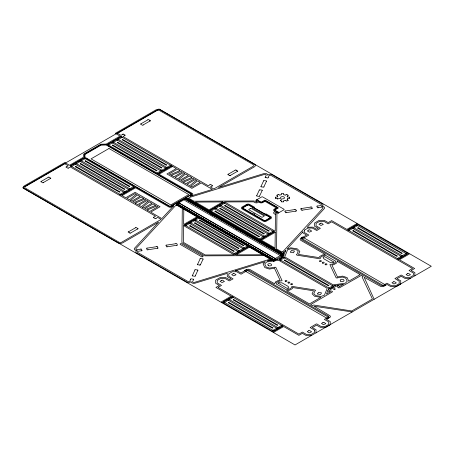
<?xml version="1.0" encoding="UTF-8"?>
<svg xmlns="http://www.w3.org/2000/svg" width="454" height="454" viewBox="0 0 454 454"><rect width="100%" height="100%" fill="white"/><g stroke="black" fill="none" stroke-linecap="round" stroke-linejoin="round"><path stroke-width="0.68" d="M316.007 332.901L316.007 329.718L312.324 327.589L316.551 325.149L320.274 327.3L325.796 327.3L330.234 324.741L330.234 321.551L326.511 319.4L329.672 317.579A2.474 1.43 0 0 0 329.672 315.558L314.043 306.206L352.191 311.949M183.819 208.8L183.62 224.509L197.32 216.598M338.043 287.49L337.623 286.559A0.948 0.545 0 0 0 336.953 286.173A0.948 0.545 0 0 0 336.034 286.315L329.735 289.953A0.948 0.545 0 0 0 330.149 290.866L331.738 291.122A0.948 0.545 0 0 1 332.152 292.036L310.655 304.594L312.539 305.678L313.635 305.02L351.736 310.967L372.433 299.016L362.099 277.036L363.245 276.407L361.435 275.34L339.62 287.723A0.948 0.545 0 0 1 338.054 287.507M281.185 194.726L281.514 193.705M283.495 201.82L283.807 200.85M190.646 279.324L189.851 281.032A1.266 0.732 0 0 1 187.74 281.355L137.715 252.475A1.266 0.732 0 0 1 138.277 251.255L141.234 250.795M192.479 275.368L194.925 270.096M197.672 264.177L200.118 258.911M195.311 275.805L197.757 270.539M200.503 264.614L202.949 259.348M193.478 279.76L192.649 281.548A1.266 0.732 0 0 0 193.081 282.309A1.266 0.732 0 0 0 194.46 282.382L269.506 259.33A1.027 0.59 0 0 0 269.704 258.394M256.805 195.504L259.251 190.237M261.095 186.282L263.541 181.01M265.369 177.054L266.197 175.267A1.266 0.732 0 0 0 265.766 174.506A1.266 0.732 0 0 0 264.387 174.432L189.346 197.484A1.027 0.59 0 0 0 189.142 198.421L193.483 200.929A1.583 0.914 0 0 0 194.613 201.201L253.678 200.974A1.266 0.732 0 0 1 254.581 201.19L255.801 201.894A0.76 0.437 0 0 0 256.879 201.894A0.76 0.437 0 0 0 256.879 201.275L256.067 200.804A0.789 0.454 0 0 1 256.067 200.163L261.612 196.957A0.789 0.454 0 0 1 262.73 196.957L283.898 209.181A0.789 0.454 0 0 1 283.898 209.822L278.24 213.079L276.424 212.557A0.76 0.437 0 0 0 275.345 212.557A0.76 0.437 0 0 0 275.345 213.176L276.565 213.885A1.266 0.732 0 0 1 276.94 214.401L276.554 248.503A1.583 0.914 0 0 0 277.014 249.155L281.361 251.664A1.027 0.59 0 0 0 283.012 251.556M259.637 195.941L262.083 190.674M263.927 186.719L266.373 181.452M268.201 177.491L268.995 175.783A1.266 0.732 0 0 1 271.106 175.454L321.137 204.34A1.266 0.732 0 0 1 320.575 205.56L317.618 206.02M296.768 254.598L298.21 251.533L296.269 249.592L290.94 248.764L287.564 249.893L284.879 256.476A1.266 0.732 0 0 0 285.214 257.163L332.691 284.567A1.266 0.732 0 0 0 333.877 284.766L345.278 283.211L347.231 281.264L345.8 278.188L342.435 277.065L337.123 277.899M315.184 290.566L313.742 293.636L315.678 295.577L321.006 296.4L324.389 295.276L327.073 288.693A1.266 0.732 0 0 0 326.738 288.006L279.261 260.596A1.266 0.732 0 0 0 278.081 260.403L266.674 261.952L264.722 263.905L266.152 266.98L269.511 268.098L274.823 267.27M135.292 203.103L144.576 199.221L145.978 199.839L137.693 204.623L135.292 203.188M143.487 198.551L134.208 202.427L132.806 201.803L141.098 197.019L143.498 198.455M147.215 209.992L156.505 206.105L157.901 206.723L149.616 211.507L147.215 210.071M155.399 205.458L146.131 209.311L144.73 208.692L153.021 203.903L155.421 205.339M171.595 175.261L180.885 171.379L182.281 171.998L173.996 176.782L171.601 175.369M179.79 170.704L170.534 174.574L169.109 173.961L177.401 169.177L179.801 170.613M183.524 182.145L192.808 178.263L194.21 178.882L185.919 183.666L183.529 182.253M191.719 177.588L182.463 181.458L181.032 180.845L189.324 176.061L191.724 177.497M287.161 199.3L287.666 198.574M280.413 200.634L281.673 198.88M277.263 196.957L277.825 196.196M282.984 251.544L322.913 208.221A1.266 0.732 0 0 0 322.788 207.427A1.266 0.732 0 0 0 321.472 207.177L318.731 207.597A1.266 0.732 0 0 0 318.254 207.739M287.138 196.173L288.177 195.299M315.326 290.498L315.025 289.993L292.194 286.395L291.627 286.741A5.448 3.144 0 0 1 286.355 289.788L276.18 283.915A5.448 3.144 0 0 1 281.457 280.867L282.07 280.566L275.822 267.355L274.914 267.202M296.655 254.649L296.876 255.171L319.775 258.78L320.331 258.445A5.448 3.144 0 0 1 325.597 255.381L335.773 261.254A5.448 3.144 0 0 1 330.495 264.302L329.893 264.625L336.142 277.837L337.038 277.962M41.456 181.265L48.135 177.406M122.597 134.418L120.974 135.354L117.495 133.345L156.868 110.583A2.003 1.158 0 0 1 159.689 110.594L253.247 164.609A2.003 1.158 0 0 1 253.258 166.238L213.834 188.966L210.361 186.963L211.984 186.021M66.636 166.726L68.265 165.784L64.786 163.775L25.362 186.509A2.003 1.158 0 0 0 25.379 188.138L118.931 242.152A2.003 1.158 0 0 0 121.757 242.164L161.13 219.401L157.646 217.392L156.023 218.329M141.103 123.732L147.783 119.879M68.707 167.923L70.336 166.981L155.574 216.195L153.951 217.137M124.668 135.61L123.045 136.552L208.29 185.765L209.913 184.823M143.18 124.929L149.854 121.076M43.527 182.463L50.207 178.604M176.515 203.653L178.411 202.558L275.714 258.735L275.714 260.114L273.813 261.209L176.515 205.032L176.515 203.653L273.813 259.83L275.714 258.735M184.653 198.954L186.554 197.859L283.858 254.036L283.858 255.409L281.957 256.504L184.653 200.328L184.653 198.954L281.957 255.131L283.858 254.036M185.033 199L186.617 198.08L186.617 199.244L282.853 254.808M128.766 231.671L135.445 227.817M228.413 174.143L235.093 170.284M176.515 205.032L178.411 203.931L178.411 202.558M176.901 204.856L177.906 204.272L178.484 202.779L176.901 203.693L176.901 204.856L273.751 260.772L274.755 260.187L275.334 258.695L273.751 259.609L273.751 260.772M130.837 232.868L137.517 229.015M230.49 175.34L237.164 171.481M198.358 217.239L194.562 219.435L244.967 248.537L248.764 246.34M276.849 195.226L278.12 194.494M286.894 201.026L288.165 200.293M249.882 246.942L236.182 254.853L263.382 254.739M278.347 213.022L277.235 213.022M285.26 195.089L286.775 194.488M283.898 200.787L285.214 200.464M277.525 198.971L280.566 198.245M279.84 195.072L281.1 194.783M277.428 259.54L274.982 259.921L284.039 254.688L283.449 256.141L277.496 259.58M285.657 210.962L294.777 209.555M301.632 208.488L310.757 207.075M286.412 212.597L295.537 211.189M302.392 210.123L311.518 208.709M140.479 249.161L137.38 249.643A1.266 0.732 0 0 1 136.064 249.388A1.266 0.732 0 0 1 135.939 248.593L175.863 205.27A1.027 0.59 0 0 1 177.486 205.151M147.329 248.1L156.454 246.692M166.709 245.103L175.834 243.696M148.089 249.734L157.215 248.327M167.469 246.738L176.589 245.33M272.877 260.221L267.451 260.959L270.221 260.108A2.525 1.458 0 0 0 271.384 259.359M275.482 197.189L277.161 197.008M287.768 198.523L289.533 198.336M281.611 193.659L283.404 193.659M281.611 201.86L283.404 201.86M410.433 278.387L404.911 278.387L401.234 276.259L397.006 278.705L400.729 280.85L400.729 284.039L396.291 286.605L390.769 286.605L387.046 284.454L383.885 286.275A2.474 1.43 0 0 1 380.39 286.275L364.159 277.258L374.136 299.277M311.569 335.466L306.047 335.466L302.364 333.344L298.902 335.341L283.688 326.557L273.938 332.18L221.376 301.836L231.131 296.201L215.917 287.416L219.367 285.424L215.69 283.296L215.69 280.112L220.128 277.547L225.644 277.547L229.327 279.675L230.967 278.728L227.289 276.599L227.244 273.37L195.175 283.16A2.786 1.612 0 0 1 192.331 283.08A2.786 1.612 0 0 1 191.089 281.605A2.786 1.612 0 0 1 186.662 281.979L136.637 253.099A2.786 1.612 0 0 1 137.023 250.631A4.336 2.503 0 0 1 137.261 250.546A2.792 1.612 0 0 1 134.719 249.814A2.792 1.612 0 0 1 134.588 248.179L158.639 222.08L122.818 242.788A3.53 2.037 0 0 1 117.853 242.776L24.3 188.762A3.53 2.037 0 0 1 24.278 185.89L64.791 162.532L69.519 165.267L83.354 157.283L83.65 154.127L100.782 144.236L106.242 144.066L120.077 136.081L115.339 133.351L155.796 109.959A3.53 2.037 0 0 1 160.767 109.97L254.319 163.985A3.53 2.037 0 0 1 254.348 166.851L218.482 187.536L263.666 173.655A2.786 1.612 0 0 1 266.515 173.729A2.786 1.612 0 0 1 267.758 175.21A2.786 1.612 0 0 1 272.184 174.835L322.215 203.721A2.786 1.612 0 0 1 321.563 206.275A2.786 1.612 0 0 1 324.128 206.996A2.786 1.612 0 0 1 324.264 208.636L307.171 227.295A77.311 44.634 0 0 1 312.914 227.165L316.591 229.293L318.237 228.345L314.554 226.217L314.554 223.033L318.992 220.468L324.514 220.468L328.191 222.596L331.647 220.604L346.867 229.389L356.623 223.754L409.185 254.098L399.435 259.728L414.655 268.513L411.188 270.51L414.871 272.638L414.871 275.822M287.734 196.996L289.533 197.189M275.482 198.336L277.127 198.512M265.982 177.662L267.145 177.843A0.607 0.352 0 0 0 268.235 177.565M199.448 264.966L198.284 264.79A0.607 0.352 0 0 1 197.581 264.234M280.459 200.691L281.117 200.81M283.92 194.8L285.123 195.095M285.345 200.469L286.775 201.031M278.24 194.488L279.704 195.067M286.894 194.494L288.165 195.226M149.86 120.372L149.003 119.879A0.585 0.335 0 0 0 148.554 119.55A0.619 0.358 0 0 0 147.794 119.799M236.313 170.284L237.17 170.778A0.585 0.335 0 0 1 237.737 171.039A0.619 0.358 0 0 1 237.3 171.476M229.27 175.335L228.413 174.841A0.585 0.34 0 0 1 227.84 174.586A0.619 0.358 0 0 1 228.283 174.149M123.817 134.418L124.668 134.912A0.619 0.358 0 0 1 124.805 135.604M283.858 255.409L186.554 199.232L186.554 197.859M210.747 214.333L212.586 215.395M235.876 228.844L237.102 229.554M246.908 235.212L248.134 235.921M274.142 259.836L176.674 203.562L176.674 204.726L177.679 204.141L178.257 202.649L275.561 258.825L274.982 260.318L273.978 260.902L273.978 259.739M129.617 232.868L128.766 232.374A0.585 0.34 0 0 1 128.193 232.119A0.619 0.358 0 0 1 128.635 231.676M287.172 199.38L288.177 200.225M276.838 195.299L277.82 196.122M287.127 196.247L287.632 196.945M185.385 199.692L184.806 198.869L282.11 255.046L282.689 255.869L283.693 255.29L283.693 254.127L186.39 197.95L186.39 199.113M277.229 198.563L277.428 198.943M301.025 209.095L301.337 209.771A0.607 0.352 0 0 0 302.302 210.174M296.144 210.577L295.832 209.907A0.607 0.352 0 0 0 294.873 209.498M157.51 247.044L157.822 247.714A0.607 0.352 0 0 1 157.339 248.344M283.495 193.705L283.829 194.743M281.208 200.867L281.514 201.82M289.607 197.24L289.607 198.279M281.957 255.131L281.957 256.504M275.402 197.24L275.402 198.279M273.813 259.83L273.813 261.209M278.574 212.898A0.789 0.454 0 0 0 278.574 212.251L275.345 210.389A0.789 0.454 0 0 1 275.345 209.742L278.086 208.159A0.63 0.363 0 0 0 278.086 207.643L265.391 200.31A0.63 0.363 0 0 0 264.5 200.31L261.754 201.894A0.789 0.454 0 0 1 260.636 201.894L257.407 200.032A0.789 0.454 0 0 0 256.289 200.032M318.237 207.728A0.607 0.352 0 0 1 317.312 207.302L317.006 206.627A0.607 0.352 0 0 1 317.488 206.002M265.982 177.667A0.607 0.352 0 0 1 265.278 177.105M66.483 166.766A0.585 0.335 0 0 0 66.636 167.43L67.493 167.923A0.619 0.358 0 0 0 68.702 167.997M153.821 217.143A0.619 0.358 0 0 0 153.378 217.579A0.585 0.34 0 0 0 153.951 217.835L154.808 218.329A0.585 0.335 0 0 0 155.257 218.658A0.619 0.358 0 0 0 156.011 218.408M48.147 177.332A0.619 0.358 0 0 1 48.907 177.077A0.585 0.34 0 0 1 49.355 177.406L50.207 177.9A0.585 0.34 0 0 1 50.78 178.161A0.619 0.358 0 0 1 50.343 178.598M43.522 182.536A0.619 0.358 0 0 1 42.761 182.792A0.585 0.34 0 0 1 42.313 182.463L41.456 181.969A0.585 0.335 0 0 1 41.303 181.305M137.647 229.009A0.619 0.358 0 0 0 138.09 228.566A0.585 0.34 0 0 0 137.517 228.311L136.66 227.817A0.619 0.358 0 0 0 135.451 227.738M130.826 232.947A0.619 0.358 0 0 1 129.606 232.851M122.608 134.339A0.619 0.358 0 0 1 123.828 134.435M209.924 184.75A0.619 0.358 0 0 1 210.684 184.494A0.585 0.34 0 0 1 211.133 184.823L211.984 185.317A0.585 0.335 0 0 1 212.557 185.578A0.619 0.358 0 0 1 212.114 186.015M230.479 175.414A0.619 0.358 0 0 1 229.259 175.318M235.104 170.21A0.619 0.358 0 0 1 236.324 170.301M140.95 123.772A0.585 0.34 0 0 0 141.103 124.436L141.96 124.929A0.619 0.358 0 0 0 143.169 125.009M149.826 120.361A0.619 0.358 0 0 1 149.99 121.07M256.289 200.935A0.766 0.443 0 0 0 256.692 201.054L257.021 201.054A0.851 0.488 0 0 0 257.429 200.923L258.059 200.878L260.238 202.126A1.424 0.823 0 0 0 262.247 202.126L265.301 200.679L277.49 207.745L274.942 209.459A1.424 0.823 0 0 0 274.942 210.616L277.11 211.876L277.031 212.239A0.851 0.488 0 0 0 276.804 212.472L276.798 212.665A0.766 0.443 0 0 0 277.008 212.898M280.561 198.012A1.986 1.146 0 0 1 282.354 196.622A1.986 1.146 0 0 1 284.482 197.848A1.986 1.146 0 0 1 282.07 198.886M266.464 181.396A0.607 0.352 0 0 0 265.755 180.834L264.597 180.658A0.607 0.352 0 0 0 263.502 180.942M263.961 186.793A0.607 0.352 0 0 1 262.86 187.071L261.703 186.889A0.607 0.352 0 0 1 260.999 186.333M262.174 190.623A0.607 0.352 0 0 0 261.47 190.061L260.307 189.886A0.607 0.352 0 0 0 259.217 190.164M259.671 196.014A0.607 0.352 0 0 1 258.576 196.298L257.412 196.117A0.607 0.352 0 0 1 256.714 195.561M285.526 210.945A0.607 0.352 0 0 0 285.038 211.581L285.356 212.245A0.607 0.352 0 0 0 286.321 212.654M296.15 210.571A0.607 0.352 0 0 1 295.662 211.206M310.848 207.024A0.607 0.352 0 0 1 311.824 207.433L312.125 208.102A0.607 0.352 0 0 1 311.643 208.732M301.019 209.101A0.607 0.352 0 0 1 301.507 208.465M190.612 279.25A0.607 0.352 0 0 1 191.707 278.966L192.865 279.153A0.607 0.352 0 0 1 193.569 279.704M265.363 255.886A1.583 0.914 0 0 0 264.234 255.613L205.168 255.84A1.266 0.732 0 0 1 204.266 255.625L182.281 242.93A1.266 0.732 0 0 1 181.912 242.413L182.298 208.312A1.583 0.914 0 0 0 181.833 207.66M140.57 249.11A0.607 0.352 0 0 1 141.54 249.518L141.847 250.188A0.607 0.352 0 0 1 141.364 250.818M147.998 249.791A0.607 0.352 0 0 1 147.022 249.382L146.721 248.713A0.607 0.352 0 0 1 147.204 248.083M156.545 246.636A0.607 0.352 0 0 1 157.521 247.044M167.373 246.794A0.607 0.352 0 0 1 166.402 246.386L166.102 245.71A0.607 0.352 0 0 1 166.584 245.086M176.719 245.347A0.607 0.352 0 0 0 177.208 244.712L176.89 244.042A0.607 0.352 0 0 0 175.925 243.639M200.083 258.837A0.607 0.352 0 0 1 201.184 258.553L202.342 258.74A0.607 0.352 0 0 1 203.046 259.296M200.543 264.688A0.607 0.352 0 0 1 199.442 264.971M192.388 275.419A0.607 0.352 0 0 0 193.092 275.981L194.255 276.157A0.607 0.352 0 0 0 195.351 275.879M194.891 270.028A0.607 0.352 0 0 1 195.992 269.744L197.149 269.926A0.607 0.352 0 0 1 197.848 270.482M302.954 231.756L302.954 232.913L306.637 235.041L300.889 238.361A2.474 1.43 0 0 0 300.889 240.376L325.359 254.507L322.38 254.972L319.616 256.567L319.128 257.611L298.437 254.405L299.844 251.408L297.279 248.837L290.73 247.822L287.002 249.064L302.954 231.756M304.475 230.093L304.475 232.55L308.788 235.076L301.967 238.98A0.948 0.545 0 0 0 301.967 239.757L381.468 285.657A0.948 0.545 0 0 0 382.807 285.657L386.933 283.211L391.399 285.719L395.655 285.719L399.202 283.676L399.202 281.219L394.918 278.552L401.177 275.016L405.547 277.507L409.803 277.507L413.35 275.459L413.35 273.002L409.031 270.51L412.499 268.513L331.647 221.847L328.14 223.839L323.878 221.348L319.622 221.348L316.075 223.396L316.075 225.854L320.388 228.311L316.807 230.513L312.278 228.044L308.022 228.044L304.475 230.093M314.48 330.081L314.48 332.538L310.933 334.587L306.677 334.587L302.421 332.095L298.902 334.099L218.073 287.416L221.524 285.39L217.211 282.933L217.211 280.476L220.757 278.427L225.014 278.427L229.27 280.918L233.055 278.875L228.81 276.236L228.81 273.779L232.357 271.73L236.613 271.73L241.04 274.216L247.753 270.283A0.948 0.545 0 0 1 249.093 270.283L328.594 316.183A0.948 0.545 0 0 1 328.594 316.954L324.355 319.4L328.713 321.914L328.713 324.372L325.166 326.42L320.91 326.42L316.898 323.98L316.245 323.963L310.173 327.561L314.48 330.081M268.263 265.618C269.347 266.362 273.16 265.704 271.1 264.052C270.312 263.093 266.248 263.791 268.269 265.584M340.687 281.236C341.805 281.991 345.562 281.321 343.547 279.647C342.923 278.841 338.673 279.295 340.687 281.236M183.609 225.615L183.399 242.362L205.253 254.978L234.264 254.859L183.609 225.615M275.243 232.3L275.045 248.003L261.544 240.211L275.243 232.3M275.453 214.453L275.243 231.245L224.503 201.951L253.599 201.831L254.722 202.518A2.287 1.317 0 0 0 258.542 201.934L259.557 202.518A2.315 1.334 0 0 0 262.832 202.518L264.943 201.298L276.378 207.898L274.267 209.118A2.315 1.334 0 0 0 274.267 211.008L275.283 211.598A2.287 1.317 0 0 0 274.267 213.8L275.453 214.453M221.603 280.379L220.077 281.315L222.068 282.558L224.435 281.48L222.409 280.124L221.603 280.379M233.214 273.677L231.682 274.613L233.674 275.856L236.046 274.778L234.099 273.456L233.22 273.649M308.771 330.705L307.239 331.636L309.236 332.878L311.603 331.8L309.571 330.45L308.771 330.688M323.004 322.539L321.472 323.469L323.464 324.712L325.836 323.634L323.85 322.295L323.004 322.522M308.873 229.996L307.341 230.933L309.333 232.176L311.705 231.097L309.719 229.758L308.873 229.985M320.479 223.3L318.946 224.231L320.944 225.473L323.31 224.395L321.324 223.056L320.479 223.283M393.493 281.838L391.967 282.768L393.959 284.011L396.325 282.933L394.344 281.599L393.499 281.803M407.641 273.62L406.114 274.557L408.106 275.794L410.473 274.721L408.492 273.382L407.647 273.603M317.55 293.948L320.552 294.606L321.517 292.904L318.515 292.302L317.55 293.948M290.492 252.123L293.488 252.787L294.453 251.056L291.411 250.5L290.498 252.095M278.052 283.086L287.632 288.687L288.943 288.057L288.006 287.416L288.404 286.548L281.786 282.728L280.283 282.956L279.221 282.411L278.052 283.086M333.9 262.066L332.731 262.752L331.67 262.208L330.166 262.435L323.549 258.615L323.94 257.747L323.01 257.112L324.338 256.487L333.9 262.066M84.881 154.519L85.023 157.322L169.989 206.366L191.321 194.272L106.225 144.985L101.185 145.013L84.892 154.474M130.621 200.441L131.728 201.184L140.019 196.4L137.267 195.044L130.621 200.441M136.24 194.301L129.611 199.709L126.842 198.364L135.133 193.58L136.24 194.301M142.55 207.325L143.651 208.068L151.942 203.284L149.19 201.928L142.55 207.325M148.163 201.184L141.535 206.593L138.771 205.248L147.056 200.464L148.163 201.184M178.853 179.483L179.96 180.221L188.245 175.437L185.51 174.081L178.865 179.449M184.466 173.343L183.359 172.616L175.074 177.401L177.826 178.757L184.455 173.394M190.776 186.367L191.883 187.105L200.169 182.321L197.433 180.964L190.782 186.35M196.395 180.227L189.778 185.624L186.997 184.29L195.288 179.5L196.395 180.227M285.804 250.364L284.527 253.497L283.035 252.628A2.525 1.458 0 0 0 284.335 251.959L285.804 250.364M327.936 290.378L326.415 294.107L330.387 291.809L329.78 291.718A2.474 1.43 0 0 1 327.936 290.378M328.48 289.039L328.225 289.663A2.474 1.43 0 0 1 328.656 289.329L328.48 289.039M275.447 282.07L274.642 283.79L250.171 269.659A2.474 1.43 0 0 0 246.675 269.659L240.926 272.979L237.243 270.851L235.24 270.851L265.215 261.64L263.065 263.791L264.824 267.576L269.279 269.057L274.466 268.246L280.022 280.186L278.217 280.47L275.447 282.07M292.802 287.569L292.314 288.613L289.55 290.208L286.57 290.674L309.48 303.902A1.839 1.061 0 0 1 309.685 303.76L320.87 297.308L314.65 296.343L312.08 293.772L313.487 290.776L292.802 287.569M337.288 261.391L336.482 263.11L333.713 264.71L331.908 264.988L337.464 276.934L342.651 276.123L347.106 277.604L348.774 281.196L359.96 274.738A1.839 1.061 0 0 1 360.198 274.619L337.288 261.391M173.644 205.804L161.868 218.584L150.694 212.132L160.058 206.723L157.975 205.52A1.867 1.078 0 0 0 156.931 205.219A1.867 1.078 0 0 0 156.403 204.612L150.711 201.326A1.867 1.078 0 0 0 149.667 201.026A1.867 1.078 0 0 0 149.139 200.418L146.052 198.636A1.867 1.078 0 0 0 145.008 198.33A1.867 1.078 0 0 0 144.48 197.728L138.788 194.443A1.867 1.078 0 0 0 137.744 194.142A1.867 1.078 0 0 0 137.216 193.535L135.133 192.331L125.764 197.74L122.081 195.612L135.632 187.791L168.826 206.95A1.998 1.152 0 0 0 171.657 206.95L173.644 205.804M158.974 109.051L22.7 187.723L295.026 344.949L431.3 266.277L158.974 109.051M100.822 144.837L84.682 154.15A0.948 0.545 0 0 0 84.41 154.536L84.41 157.129A0.948 0.545 0 0 0 84.682 157.515L70.194 165.88L71.426 166.59L85.914 158.225L134.276 186.151L119.788 194.516L121.019 195.226L135.508 186.861L169.569 206.525A0.948 0.545 0 0 0 170.914 206.525L191.531 194.607A0.959 0.556 0 0 0 191.526 193.83L157.476 174.177L171.964 165.812L170.732 165.103L156.25 173.468L107.882 145.547L122.37 137.176L121.144 136.467L106.65 144.837A0.948 0.545 0 0 0 105.981 144.673L100.822 144.837M74.399 163.695L70.597 165.892L121.002 194.993L124.805 192.797L74.399 163.695M79.274 160.881L75.478 163.077L125.883 192.178L129.679 189.982L79.274 160.881M84.149 158.066L80.352 160.262L130.758 189.363L134.554 187.167L84.149 158.066M111.4 142.335L107.604 144.525L158.009 173.627L161.806 171.436L111.4 142.335M116.281 139.52L112.478 141.71L162.884 170.812L166.68 168.621L116.281 139.52M121.156 136.705L117.359 138.896L167.759 167.997L171.561 165.806L121.156 136.705M75.897 166.431L75.336 166.754L119.504 192.252L120.06 191.934L75.897 166.431M80.772 163.616L80.216 163.939L124.379 189.437L124.941 189.119L80.772 163.616M85.647 160.801L85.091 161.125L129.254 186.622L129.816 186.305L85.647 160.801M112.898 145.07L112.342 145.393L156.511 170.891L157.067 170.568L112.898 145.07M117.779 142.255L117.217 142.579L161.386 168.076L161.942 167.753L117.779 142.255M122.654 139.44L122.092 139.758L166.26 165.262L166.817 164.938L122.654 139.44M108.988 148.503L91.038 158.866L170.8 204.913L188.733 194.539L108.988 148.503M172.622 166.436L159.07 174.257L192.263 193.421A1.998 1.152 0 0 1 192.263 195.055L190.271 196.202L212.41 189.403L201.236 182.951L191.866 188.359L189.783 187.156A1.867 1.078 0 0 1 189.256 186.554A1.867 1.078 0 0 1 188.211 186.248L182.519 182.962A1.867 1.078 0 0 1 181.997 182.36A1.867 1.078 0 0 1 180.953 182.054L177.86 180.272A1.867 1.078 0 0 1 177.332 179.671A1.867 1.078 0 0 1 176.288 179.364L170.596 176.078A1.867 1.078 0 0 1 170.068 175.477A1.867 1.078 0 0 1 169.024 175.17L166.941 173.967L176.311 168.559L172.622 166.436M186.702 198.256L177.202 203.738L273.671 259.433L283.165 253.951L186.702 198.256M222.681 201.956L208.982 209.862L195.481 202.07L222.681 201.956M198.29 217.04L184.403 225.059L185.629 225.769L199.522 217.75L198.29 217.04M223.589 202.433L209.697 210.457L210.928 211.167L224.815 203.142L223.589 202.433M188.609 222.874L184.812 225.065L235.217 254.166L239.014 251.97L188.609 222.874M193.483 220.054L189.687 222.25L240.092 251.351L243.889 249.155L193.483 220.054M213.845 208.301L210.049 210.491L260.454 239.593L264.251 237.402L213.845 208.301M218.72 205.486L214.924 207.677L265.329 236.778L269.126 234.587L218.72 205.486M223.595 202.671L219.798 204.862L270.204 233.963L274 231.773L223.595 202.671M190.107 225.61L189.551 225.927L233.714 251.431L234.275 251.107L190.107 225.61M194.982 222.789L194.426 223.113L238.588 248.616L239.15 248.293L194.982 222.789M199.856 219.974L199.3 220.298L243.469 245.801L244.025 245.478L199.856 219.974M215.344 211.036L214.787 211.36L258.95 236.857L259.512 236.534L215.344 211.036M220.218 208.221L219.662 208.545L263.825 234.043L264.387 233.719L220.218 208.221M225.093 205.407L224.537 205.73L268.706 231.228L269.262 230.904L225.093 205.407M246.511 204.465L242.027 207.052A2.276 1.311 0 0 0 242.027 208.914L263.195 221.132A2.276 1.311 0 0 0 266.413 221.132L270.896 218.539A2.276 1.311 0 0 0 270.896 216.683L265.942 213.823L265.159 214.277L253.587 207.591L254.371 207.143L249.728 204.465A2.276 1.311 0 0 0 246.511 204.465M247.226 204.879L242.742 207.467A1.266 0.732 0 0 0 242.742 208.499L263.91 220.718A1.266 0.732 0 0 0 265.698 220.718L270.181 218.13A1.266 0.732 0 0 0 270.181 217.097L249.013 204.879A1.266 0.732 0 0 0 247.226 204.879M247.589 205.089L243.106 207.677A0.749 0.431 0 0 0 243.106 208.29L252.878 213.93A1.146 0.664 0 0 1 254.473 213.947A1.146 0.664 0 0 1 254.495 214.867L264.273 220.508A0.749 0.431 0 0 0 265.335 220.508L269.818 217.92A0.749 0.431 0 0 0 269.818 217.307L265.942 215.065A1.146 0.664 0 0 1 264.347 215.054L252.509 208.216A1.146 0.664 0 0 1 252.481 207.296L248.65 205.089A0.749 0.431 0 0 0 247.589 205.089M250.432 208.465L248.94 209.322A0.59 0.34 0 0 0 248.94 209.81L261.64 217.137A0.59 0.34 0 0 0 262.474 217.137L263.967 216.28A0.59 0.34 0 0 0 263.967 215.798L251.272 208.465A0.59 0.34 0 0 0 250.432 208.465M247.884 245.671L233.997 253.69L235.223 254.399L249.115 246.38L247.884 245.671M273.183 231.069L259.291 239.088L260.522 239.797L274.409 231.778L273.183 231.069M246.181 269.721L244.524 270.68L327.374 318.509L329.031 317.556L246.181 269.721M302.659 237.119L301.002 238.078L383.846 285.906L385.503 284.947L302.659 237.119M283.466 253.996L281.883 254.915L282.462 255.738L283.466 255.159L283.466 253.996M283.296 257.072L279.051 259.523L280.283 260.233L284.527 257.781L283.296 257.072M283.313 257.304L279.511 259.501L329.916 288.596L333.718 286.406L283.313 257.304M284.811 260.04L284.249 260.363L328.418 285.861L328.974 285.538L284.811 260.04M232.193 296.593L223.13 301.831L224.355 302.54L233.424 297.302L232.193 296.593M356.611 224.764L347.543 229.996L348.774 230.706L357.837 225.473L356.611 224.764M227.329 299.646L223.533 301.836L273.938 330.938L277.734 328.747L227.329 299.646M232.21 296.831L228.407 299.021L278.813 328.123L282.609 325.932L232.21 296.831M351.748 227.812L347.946 230.008L398.351 259.109L402.148 256.913L351.748 227.812M356.623 224.997L352.826 227.193L403.226 256.294L407.028 254.098L356.623 224.997M228.827 302.381L228.271 302.699L272.44 328.202L272.996 327.879L228.827 302.381M233.708 299.566L233.146 299.884L277.315 325.387L277.871 325.064L233.708 299.566M353.246 230.547L352.684 230.87L396.853 256.368L397.409 256.05L353.246 230.547M358.121 227.732L357.559 228.056L401.728 253.553L402.284 253.236L358.121 227.732M332.89 285.702L328.645 288.154L329.876 288.863L334.121 286.412L332.89 285.702M334.956 285.691L334.456 285.589L335.54 285.441A2.474 1.43 0 0 0 334.956 285.691M343.23 284.397L339.257 286.69L339.098 286.338A2.474 1.43 0 0 0 336.777 285.271L343.23 284.397M281.786 325.229L272.723 330.461L273.949 331.17L283.018 325.938L281.786 325.229M406.199 253.4L397.136 258.632L398.368 259.342L407.431 254.109L406.199 253.4M202.785 256.011L181.617 243.787A0.868 0.499 0 0 0 180.386 243.787A0.868 0.499 0 0 0 180.386 244.496L201.553 256.72A0.868 0.499 0 0 0 202.785 256.72A0.868 0.499 0 0 0 202.785 256.011M334.008 289.414A0.789 0.454 0 0 0 335.234 289.067A0.789 0.454 0 0 0 334.104 288.625A0.789 0.454 0 0 0 334.008 289.414M291.162 284.635A0.948 0.545 0 0 0 292.586 284.159A0.948 0.545 0 0 0 291.162 283.688A0.948 0.545 0 0 0 291.162 284.635M288.369 283.024A0.948 0.545 0 0 0 289.794 282.547A0.948 0.545 0 0 0 288.369 282.076A0.948 0.545 0 0 0 288.369 283.024M285.577 281.412A0.948 0.545 0 0 0 287.002 280.935A0.948 0.545 0 0 0 285.577 280.464A0.948 0.545 0 0 0 285.577 281.412M319.968 261.555A0.948 0.545 0 0 0 321.392 261.078A0.948 0.545 0 0 0 319.968 260.607A0.948 0.545 0 0 0 319.968 261.555M322.76 263.167A0.948 0.545 0 0 0 324.184 262.69A0.948 0.545 0 0 0 322.76 262.219A0.948 0.545 0 0 0 322.76 263.167M325.552 264.778A0.948 0.545 0 0 0 326.976 264.307A0.948 0.545 0 0 0 325.552 263.831A0.948 0.545 0 0 0 325.552 264.778"/></g></svg>
